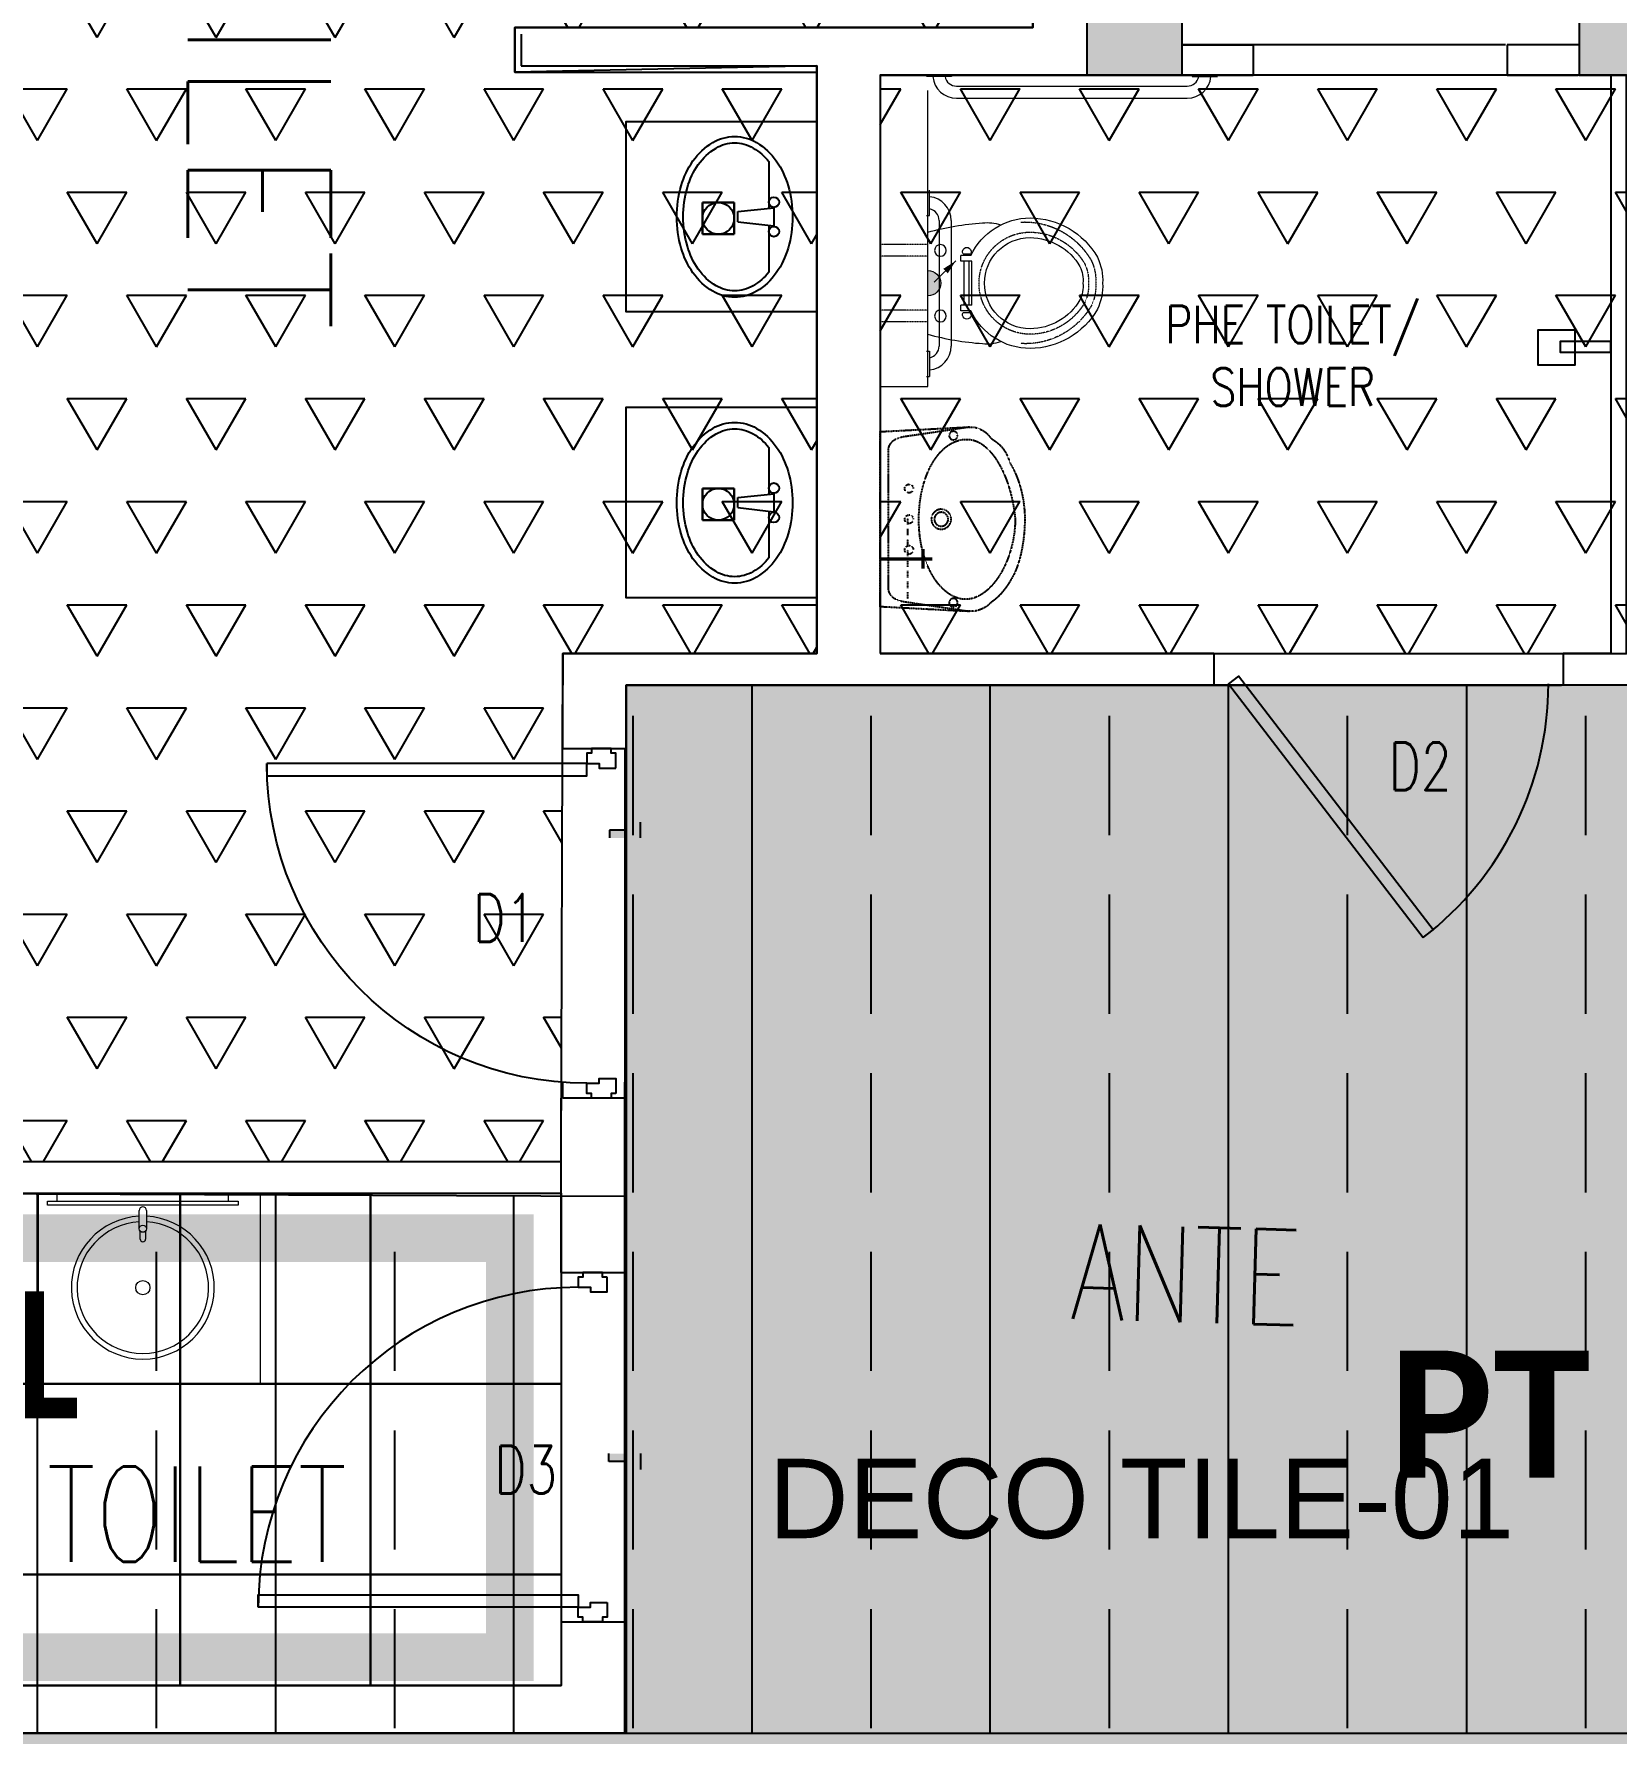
# Model space of a CAD drawing. Header units: millimetres. Extents: x 4688743 to 4806056, y -3017657 to -2960297.
# Drawn here: x 4737739 to 4742721, y -2975267 to -2969915 of the extents above; entities that cross this region are included whole.
import ezdxf
from ezdxf.enums import TextEntityAlignment as Align
from ezdxf.lldxf.tags import DXFTag

# ---------------------------------------------------------------- set-up
doc = ezdxf.new("R2010")
doc.units = ezdxf.units.MM
doc.header["$MEASUREMENT"] = 0
for name, pattern in [('CONTINU', [0]), ('HIDDEN', [0.375, 0.25, -0.125]), ('XREF-03-GROUND AND FIRST FLR TOILETS$0$HIDDEN', [0.375, 0.25, -0.125])]:
    doc.linetypes.add(name, pattern=pattern)
for name, color, linetype in [('a-col', 3, 'Continuous'), ('a-dim int b', 8, 'Continuous'), ('a-dw sch', 132, 'Continuous'), ('a-hat col', 254, 'Continuous'), ('a-text m', 4, 'Continuous'), ('a-text s', 2, 'Continuous'), ('a-wall', 6, 'Continuous'), ('DOOR', 1, 'Continuous'), ('DROP', 1, 'Continuous'), ('i floor', 252, 'Continuous'), ('I-CEIL', 11, 'CONTINU'), ('I-CLNG-GRID', 31, 'Continuous'), ('I-FINISHES', 174, 'Continuous'), ('I-FLOOR', 8, 'Continuous'), ('I-FLOOR-TEXT', 2, 'Continuous'), ('I-FURN', 3, 'Continuous'), ('I-PART', 1, 'Continuous'), ('N-CLADDING', 21, 'Continuous'), ('NOTE', 12, 'HIDDEN'), ('PL-CWS', 5, 'Continuous'), ('TEXTS', 2, 'Continuous'), ('thin', 1, 'Continuous'), ('wall', 4, 'Continuous')]:
    doc.layers.add(name, color=color, linetype=linetype)
for name, color, linetype, lineweight in [('FIXTURES', 1, 'Continuous', 15), ('Sanitary', 8, 'Continuous', 5), ('XREF TOILET CORE$1$XREF TOILET CORE$1$FIXTURES', 15, 'Continuous', 0)]:
    doc.layers.add(name, color=color, linetype=linetype, lineweight=lineweight)
doc.styles.add('1-125 SCALE', font='romans.shx', dxfattribs={"width": 0.8, "height": 320})
doc.styles.add('a-textm', font='simplex.shx', dxfattribs={"width": 0.85})
doc.styles.add('a-texts', font='simplex.shx', dxfattribs={"width": 0.75})
doc.styles.add('ROMANS', font='arial.ttf', dxfattribs={"height": 175})
doc.styles.get("Standard").update_dxf_attribs({"font": 'arial.ttf'})
doc.styles.add('TEXTS', font='romans.shx', dxfattribs={"width": 0.75})
doc.linetypes.add('FENCELINE2', pattern='A,6.35,-2.54,[132,ltypeshp.shx,S=2.54,R=0,X=-2.54,Y=0],-2.54,25.4', length=36.83)
tags = doc.linetypes.add('GAS_LINE', pattern='A,0.5,-0.2,["GAS",Standard,S=0.1,R=0,X=-0.1,Y=-0.05],-0.25', length=0.95).pattern_tags.tags
tags[6] = DXFTag(74, 10)

# ---------------------------------------------------------------- blocks, each defined once
blk = doc.blocks.new('A$C00006C1A')
for p, q in [((-92.1, 110.5), (-92.1, 134.3)), ((-87.2, 135.4), (-87.2, 103.3)), ((-68.9, 137.8), (68.9, 137.8)), ((-68.9, 137.8), (-68.9, 103.3)), ((-68.9, 129.5), (68.9, 129.5)), ((-68.9, 114.4), (68.9, 114.4)), ((68.9, 137.8), (68.9, 103.3)), ((87.3, 135.4), (87.3, 103.3)), ((92.1, 110.5), (92.1, 134.3)), ((-87.2, 103.3), (-68.9, 103.3)), ((70.4, 87.6), (2.9, 20)), ((68.9, 103.3), (87.3, 103.3)), ((-160.7, 0), (160.7, 0))]:
    blk.add_line(p, q)
at = {"linetype": 'XREF-03-GROUND AND FIRST FLR TOILETS$0$HIDDEN'}
for p, q in [((-121.7, 0), (-121.7, -150)), ((-85, 0), (-85, -150)), ((85, 0), (85, -150)), ((121.7, 0), (121.7, -150)), ((-121.7, -150), (-85, -150)), ((85, -150), (121.7, -150))]:
    blk.add_line(p, q, dxfattribs=at)
for points in [[(0, 550, 0.12736), (-81.4, 533.6, 0.267926), (-205.5, 321.6, 0.291082), (-87.2, 135.4, 0.267926)], [(87.3, 135.4, 0.291082), (205.5, 321.6, 0.267926), (81.5, 533.6, 0.12736), (0, 550, 0.12736)], [(-160.7, 0, -0.051675), (-190, 171.6, -0.105989), (-183.6, 229.1, -0.06337)], [(160.7, 0, 0.051675), (190, 171.6, 0.105989), (183.6, 229.1, 0.06337)]]:
    blk.add_lwpolyline(points, format="xyb")
blk.add_lwpolyline([(-190, 292.7, -0.282395), (-71.3, 514.3, -0.128205), (0, 528.2, -0.128205), (71.3, 514.3, -0.282395), (192.4, 292.7)], format="xyb", dxfattribs=at)
blk.add_lwpolyline([(0, 505.2, 0.129476), (-60.6, 493.9, 0.265771), (-160.7, 321.5, 1), (160.7, 321.5, 0.265771), (60.6, 493.9, 0.129476)], format="xyb", close=True, dxfattribs=at)
blk.add_lwpolyline([(0, 487.9, 0.130858), (-52.6, 478.7, 0.264614), (-143.5, 321.4, 0.999609), (143.5, 321.4, 0.264614), (52.6, 478.7, 0.130858)], format="xyb", close=True)
at = {"const_width": 40}
blk.add_lwpolyline([(-20, 0, -1), (20, 0, -1)], format="xyb", dxfattribs=at)
for centre in [(-103.3, 39.3), (103.3, 39.3)]:
    blk.add_circle(centre, 18.4)
for centre, radius, start, end in [((-99, 122.4), 13.8, 59.831, 300.169), ((99, 122.4), 13.8, 239.831, 120.169), ((0, 0), 40, 0.0358, 179.9642)]:
    blk.add_arc(centre, radius, start, end)
blk.add_solid([(31.2, 62.5), (45.3, 48.4), (70.4, 87.6)])
blk = doc.blocks.new('A$C199C1C85')
at = {"color": 33}
for centre, radius in [((339, 370.9), 31.3), ((339, 370.9), 21.8), ((75.6, 332.6), 13.4), ((601.9, 332.6), 13.4)]:
    blk.add_circle(centre, radius, dxfattribs=at)
for points in [[(63.2, 562.7), (63.2, 562.7), (49, 289.4), (49, 289.4)], [(614.8, 562.7), (614.8, 562.7), (63.2, 562.7), (63.2, 562.7)], [(78.3, 479.5), (78.3, 479.5), (82.7, 537.9), (121, 537.9)], [(121, 537.9), (121, 537.9), (557, 537.9), (557, 537.9)], [(557, 537.9), (595.3, 537.9), (599.7, 479.5), (599.7, 479.5)], [(629, 295), (629, 295), (614.8, 562.7), (614.8, 562.7)], [(49, 281.5), (49, 281.5), (78.3, 479.5), (78.3, 479.5)], [(231.3, 464.9), (233.7, 461.3), (237.8, 458.9), (242.4, 458.9)], [(327.8, 464.9), (330.2, 461.3), (334.3, 458.9), (338.9, 458.9)], [(356, 476), (356, 476), (335.6, 476), (335.6, 476)], [(389.3, 476), (389.3, 476), (368.9, 476), (368.9, 476)], [(422.5, 476), (422.5, 476), (402.1, 476), (402.1, 476)], [(424.3, 464.9), (426.7, 461.3), (430.8, 458.9), (435.5, 458.9)], [(455.7, 476), (455.7, 476), (435.3, 476), (435.3, 476)], [(488.9, 476), (488.9, 476), (468.5, 476), (468.5, 476)], [(522.1, 476), (522.1, 476), (501.7, 476), (501.7, 476)], [(556, 476), (556, 476), (534.9, 476), (534.9, 476)], [(589.2, 476), (589.2, 476), (568.8, 476), (568.8, 476)], [(599.7, 479.5), (599.7, 479.5), (629, 281.5), (629, 281.5)], [(49, 289.4), (49, 289.4), (49, 268.1), (49, 268.1)], [(49, 268.1), (49, 268.1), (54.4, 233.5), (83.2, 215.4)], [(601.8, 215.4), (624.3, 233.5), (629, 268.1), (629, 268.1)], [(629, 268.1), (629, 268.1), (629, 295), (629, 295)], [(83.2, 215.4), (96.9, 197.3), (107.2, 171.9), (161.2, 154.7)], [(516.8, 144.4), (568.6, 171.9), (589.8, 197.3), (601.8, 215.4)], [(161.2, 154.7), (177, 145.7), (236.1, 109.4), (337.4, 107.7)], [(337.4, 107.7), (337.4, 107.7), (341.2, 107.7), (341.2, 107.7)], [(341.2, 107.7), (442.2, 109.5), (501.1, 135.4), (516.8, 144.4)]]:
    blk.add_open_spline(points, degree=3, dxfattribs=at)
for points, knots in [([(233.2, 482.1), (230.6, 479.6), (229, 476.2), (229, 472.3), (229, 472.3), (229, 471.5), (229.1, 470.6), (229.3, 469.8)], [0, 0, 0, 0, 0.5, 0.5, 0.5, 0.5, 1, 1, 1, 1]), ([(250.4, 483.2), (248.2, 484.8), (245.5, 485.8), (242.5, 485.8), (242.5, 485.8), (240.9, 485.8), (239.5, 485.5), (238.1, 485)], [0, 0, 0, 0, 0.5, 0.5, 0.5, 0.5, 1, 1, 1, 1]), ([(329.7, 482.1), (327.2, 479.6), (325.6, 476.2), (325.6, 472.3), (325.6, 472.3), (325.6, 471.5), (325.6, 470.6), (325.8, 469.8)], [0, 0, 0, 0, 0.5, 0.5, 0.5, 0.5, 1, 1, 1, 1]), ([(346.9, 483.2), (344.7, 484.8), (342, 485.8), (339, 485.8), (339, 485.8), (337.5, 485.8), (336, 485.5), (334.6, 485)], [0, 0, 0, 0, 0.5, 0.5, 0.5, 0.5, 1, 1, 1, 1]), ([(426.2, 482.1), (423.7, 479.6), (422.1, 476.2), (422.1, 472.3), (422.1, 472.3), (422.1, 471.5), (422.2, 470.6), (422.3, 469.8)], [0, 0, 0, 0, 0.5, 0.5, 0.5, 0.5, 1, 1, 1, 1]), ([(443.5, 483.2), (441.2, 484.8), (438.5, 485.8), (435.5, 485.8), (435.5, 485.8), (434, 485.8), (432.5, 485.5), (431.1, 485)], [0, 0, 0, 0, 0.5, 0.5, 0.5, 0.5, 1, 1, 1, 1]), ([(87.5, 289.3), (85.8, 372.2), (194, 441.1), (340, 441.4), (340, 441.4), (488.6, 441.4), (591.2, 367.1), (591.2, 294.4), (591.2, 294.4), (591.2, 211.5), (464.6, 138.1), (339, 138.1), (339, 138.1), (213.4, 148.4), (87.5, 211.5), (87.5, 289.3)], [0, 0, 0, 0, 0.25, 0.25, 0.25, 0.25, 0.5, 0.5, 0.5, 0.5, 0.75, 0.75, 0.75, 0.75, 1, 1, 1, 1]), ([(249.9, 461.1), (253.6, 463.6), (255.9, 467.7), (255.9, 472.3), (255.9, 472.3), (255.9, 474.2), (255.6, 475.9), (254.7, 477.5)], [0, 0, 0, 0, 0.5, 0.5, 0.5, 0.5, 1, 1, 1, 1]), ([(346.5, 461.1), (350.1, 463.6), (352.5, 467.7), (352.5, 472.3), (352.5, 472.3), (352.5, 474.2), (352.1, 475.9), (351.2, 477.5)], [0, 0, 0, 0, 0.5, 0.5, 0.5, 0.5, 1, 1, 1, 1]), ([(443, 461.1), (446.6, 463.6), (449, 467.7), (449, 472.3), (449, 472.3), (449, 474.2), (448.6, 475.9), (447.7, 477.5)], [0, 0, 0, 0, 0.5, 0.5, 0.5, 0.5, 1, 1, 1, 1])]:
    blk.add_open_spline(points, degree=3, knots=knots, dxfattribs=at)
at = {"layer": 'PL-CWS', "const_width": 10}
for points in [[(464, 562.7), (464, 398.9)], [(432.9, 428.1), (495.1, 428.1)]]:
    blk.add_lwpolyline(points, dxfattribs=at)
blk = doc.blocks.new('D-900')
at = {"layer": 'DOOR'}
for points in [[(38, 861.5), (70, 861.5), (70, 37.5), (38, 37.5)], [(50, -37.5), (12, -37.5), (12, -25.5), (0, -25.5), (0, 25.5), (12, 25.5), (12, 37.5), (38, 37.5), (38, 5.5), (50, 5.5)], [(888, -37.5), (888, -25.5), (900, -25.5), (900, 25.5), (888, 25.5), (888, 37.5), (862, 37.5), (862, 5.5), (850, 5.5), (850, -37.5)]]:
    blk.add_lwpolyline(points, close=True, dxfattribs=at)
blk.add_arc((38, 37.5), 824, 0, 90, dxfattribs=at)
blk = doc.blocks.new('wash')
at = {"layer": 'Sanitary'}
for p, q in [((4675965.2, -2974255), (4675965.2, -2974230)), ((4676504.1, -2974255), (4676504.1, -2974230)), ((4675934.7, -2974255), (4676534.7, -2974255)), ((4675934.7, -2974267), (4675934.7, -2974255)), ((4676534.7, -2974267), (4675934.7, -2974267)), ((4676223.4, -2974341.7), (4676223.4, -2974284)), ((4676245.9, -2974284), (4676245.9, -2974341.7)), ((4676534.7, -2974255), (4676534.7, -2974267)), ((4676226.1, -2974374), (4676226.1, -2974349)), ((4676243.2, -2974349), (4676243.2, -2974374))]:
    blk.add_line(p, q, dxfattribs=at)
for centre, radius in [((4676234.7, -2974341.7), 11.2), ((4676234.7, -2974527), 22.5)]:
    blk.add_circle(centre, radius, dxfattribs=at)
for centre, radius, start, end in [((4676234.7, -2974527), 225, 92.866, 87.134), ((4676234.7, -2974284), 11.2, 0, 180), ((4676234.7, -2974527), 207, 93.1154, 86.8846), ((4676234.7, -2974374), 8.55, 180, 0)]:
    blk.add_arc(centre, radius, start, end, dxfattribs=at)
blk = doc.blocks.new('*U115')
at = {"layer": 'I-CLNG-GRID'}
blk.add_lwpolyline([(-300, 300), (300, 300), (300, -300), (-300, -300), (-300, 300)], dxfattribs=at)
blk = doc.blocks.new('*U116')
at = {"layer": 'I-CLNG-GRID', "color": 0, "linetype": 'ByBlock', "lineweight": -2}
for p in [(0, 600.4), (600, 600.4), (1200, 600.4), (1799.9, 600.4), (0, 0), (600, 0), (1200, 0), (1799.9, 0)]:
    blk.add_blockref('*U115', p, dxfattribs=at)

msp = doc.modelspace()

# ---------------------------------------------------------------- hatches: boundary and pattern name
at = {"layer": 'a-hat col'}
h = msp.add_hatch(color=256, dxfattribs=at)
h.paths.add_polyline_path([(4752351.8, -2973566.3), (4752801.8, -2973566.3), (4752801.8, -2975266.8), (4751253.1, -2975266.8), (4751253.1, -2974666.8), (4752351.8, -2974666.8)])
h.paths.add_polyline_path([(4734146.9, -2973515.6), (4734148.5, -2973965.1), (4735551.8, -2973965.1), (4735550.2, -2973515.6)])
h.paths.add_polyline_path([(4734148.5, -2965764.9), (4734148.5, -2966214.9), (4735551.8, -2966214.9), (4735551.8, -2965764.9)])
h.paths.add_polyline_path([(4741354.2, -2968650.5), (4741054.2, -2968650.5), (4741054.2, -2970044.1), (4741354.2, -2970044.1)])
h.paths.add_polyline_path([(4742904.2, -2968650.5), (4742604.2, -2968650.5), (4742604.2, -2970044.1), (4742904.2, -2970044.1)])
h.paths.add_polyline_path([(4744104.3, -2965764.9), (4744104.3, -2966064.9), (4742604.2, -2966064.9), (4742604.2, -2965764.9)])
h.paths.add_polyline_path([(4743251.9, -2974464.6), (4744051.9, -2974464.6), (4744051.9, -2975264.6), (4743251.9, -2975264.6)])
h.paths.add_polyline_path([(4734751.8, -2974464.6), (4735551.8, -2974464.6), (4735551.8, -2975264.6), (4734751.8, -2975264.6)])
h.paths.add_polyline_path([(4752651.8, -2965764.6), (4751253.1, -2965764.6), (4751253.1, -2967764.6), (4751553.1, -2967764.6), (4751553.1, -2966064.6), (4752651.8, -2966064.6)])
h.paths.add_polyline_path([(4747653.1, -2967764.6), (4747953.1, -2967764.6), (4747953.1, -2965764.6), (4747653.1, -2965764.6)])
h.paths.add_polyline_path([(4723751.8, -2965765.3), (4724551.8, -2965765.3), (4724551.8, -2966565.3), (4723751.8, -2966565.3)])
h.paths.add_polyline_path([(4712751.8, -2965765.3), (4713551.8, -2965765.3), (4713551.8, -2966565.3), (4712751.8, -2966565.3)])
h.paths.add_polyline_path([(4751751.8, -2984664.6), (4752551.8, -2984664.6), (4752551.8, -2985464.6), (4751751.8, -2985464.6)])
h.paths.add_polyline_path([(4743251.9, -2984664.6), (4744051.9, -2984664.6), (4744051.9, -2985464.6), (4743251.9, -2985464.6)])
h.paths.add_polyline_path([(4723751.8, -2973664.6), (4724551.8, -2973664.6), (4724551.8, -2974464.6), (4723751.8, -2974464.6)])
h.paths.add_polyline_path([(4712751.8, -2984664.6), (4713551.8, -2984664.6), (4713551.8, -2985464.6), (4712751.8, -2985464.6)])
h.paths.add_polyline_path([(4712751.8, -2973664.6), (4713551.8, -2973664.6), (4713551.8, -2974464.6), (4712751.8, -2974464.6)])
h.paths.add_polyline_path([(4734751.8, -2984664.6), (4735551.8, -2984664.6), (4735551.8, -2985464.6), (4734751.8, -2985464.6)])
h.paths.add_polyline_path([(4747553.1, -2975264.1), (4747953.1, -2975264.1), (4747953.1, -2973964.1), (4747553.1, -2973964.1)])
h.paths.add_polyline_path([(4723751.8, -2984664.6), (4724551.8, -2984664.6), (4724551.8, -2985464.6), (4723751.8, -2985464.6)])
at = {"layer": 'DROP'}
for points in [[(4739551.3, -2972446.3), (4739551.3, -2972421.3), (4739601.3, -2972421.3), (4739601.3, -2972396.3), (4739651.3, -2972396.3), (4739651.3, -2972446.3)], [(4739549.2, -2974384.8), (4739549.2, -2974409.8), (4739599.2, -2974409.8), (4739599.2, -2974434.8), (4739649.2, -2974434.8), (4739649.2, -2974384.8)]]:
    msp.add_hatch(color=256, dxfattribs=at).paths.add_polyline_path(points)
at = {"layer": 'I-CEIL'}
h = msp.add_hatch(dxfattribs=at)
h.set_pattern_fill('TRIANG', color=253, scale=1000, style=0, double=1)
h.paths.add_polyline_path([(4735550.2, -2965964.9), (4735550.2, -2973465), (4739399.2, -2973465), (4739404.2, -2971865), (4740204.2, -2971865), (4740204.2, -2970015), (4739253.6, -2970035), (4739253.6, -2969895), (4740884.2, -2969895), (4740904.2, -2965964.9)])
at = {"layer": 'I-CEIL', "linetype": 'ByBlock'}
h = msp.add_hatch(dxfattribs=at)
h.set_pattern_fill('DASH', color=256, scale=999, angle=180)
edge = h.paths.add_edge_path()
edge.add_line((4694606.8, -2969440.8), (4694606.8, -2970692.9))
edge.add_line((4694606.8, -2970692.9), (4701099.5, -2970692.9))
edge.add_line((4701099.5, -2970692.9), (4701099.5, -2974264.6))
edge.add_line((4701099.5, -2974264.6), (4701746.8, -2974264.6))
edge.add_line((4701746.8, -2974264.6), (4701751.8, -2973664.6))
edge.add_line((4701751.8, -2973664.6), (4702551.8, -2973664.6))
edge.add_line((4702551.8, -2973664.6), (4702546.8, -2977114.6))
edge.add_line((4702546.8, -2977114.6), (4709126.7, -2977123))
edge.add_line((4709126.7, -2977123), (4709126.7, -2981131.3))
edge.add_line((4709126.7, -2981131.3), (4708946.7, -2981131.2))
edge.add_line((4708946.7, -2981131.2), (4708946.7, -2982652.9))
edge.add_line((4708946.7, -2982652.9), (4712081.9, -2982652.9))
edge.add_line((4712081.9, -2982652.9), (4712082, -2980387))
edge.add_line((4712082, -2980387), (4710846.7, -2980387))
edge.add_line((4710846.7, -2980387), (4710846.7, -2978839.6))
edge.add_arc((4712846.7, -2978839.6), 2000, 90, 180, ccw=False)
edge.add_line((4712846.7, -2976839.6), (4727819.3, -2976839.6))
edge.add_line((4727819.3, -2976839.6), (4727819.2, -2978874.6))
edge.add_line((4727819.2, -2978874.6), (4728743.5, -2978866))
edge.add_line((4728743.5, -2978866), (4728743.5, -2976839.6))
edge.add_line((4728743.5, -2976839.6), (4736929.5, -2976839.6))
edge.add_line((4736929.5, -2976839.6), (4736929.5, -2985266.2))
edge.add_line((4736929.5, -2985266.2), (4738429.5, -2985266.4))
edge.add_line((4738429.5, -2985266.4), (4738429.5, -2976841.3))
edge.add_line((4738429.5, -2976841.3), (4752446.8, -2976841.3))
edge.add_line((4752446.8, -2976841.3), (4752446.8, -2975266.8))
edge.add_line((4752446.8, -2975266.8), (4743251.9, -2975266.8))
edge.add_line((4743251.9, -2975266.8), (4743251.7, -2971965))
edge.add_line((4743251.7, -2971965), (4741354.2, -2971965))
edge.add_line((4741354.2, -2971965), (4741354.2, -2971965))
edge.add_line((4741354.2, -2971965), (4741204.2, -2971965))
edge.add_line((4741204.2, -2971965), (4741204.2, -2971965))
edge.add_line((4741204.2, -2971965), (4739604.2, -2971965))
edge.add_line((4739604.2, -2971965), (4739604.2, -2975264.6))
edge.add_line((4739604.2, -2975264.6), (4734746.8, -2975264.6))
edge.add_line((4734746.8, -2975264.6), (4734746.8, -2973965.1))
edge.add_line((4734746.8, -2973965.1), (4734148.6, -2973967.3))
edge.add_line((4734148.6, -2973967.3), (4734148.6, -2972141.5))
edge.add_line((4734148.6, -2972141.5), (4731396.1, -2972187.8))
edge.add_line((4731396.1, -2972187.8), (4731396.1, -2975164.6))
edge.add_line((4731396.1, -2975164.6), (4731996.1, -2975164.6))
edge.add_line((4731996.1, -2975164.6), (4731996.1, -2975264.6))
edge.add_line((4731996.1, -2975264.6), (4706051.8, -2975264.6))
edge.add_arc((4706051.8, -2973264.6), 2000, 180, 270, ccw=False)
edge.add_line((4704051.8, -2973264.6), (4704051.7, -2969440.8))
edge.add_line((4704051.7, -2969440.8), (4694606.8, -2969440.8))
at = {"layer": 'I-CEIL'}
h = msp.add_hatch(dxfattribs=at)
h.set_pattern_fill('TRIANG', color=253, scale=1000, style=0, double=1)
h.paths.add_polyline_path([(4740404.2, -2971865), (4742754.2, -2971865), (4742754.2, -2970044.1), (4740404.2, -2970044.1)])
at = {"layer": 'I-FLOOR'}
h = msp.add_hatch(dxfattribs=at)
h.set_pattern_fill('ANSI38', color=152, scale=1000)
h.paths.add_polyline_path([(4714305, -2975264.6), (4709511.7, -2975264.6), (4712444.5, -2973666.9), (4714305, -2973666.9)], flags=16)
h.paths.add_polyline_path([(4718581, -2973620.5), (4719355.5, -2973065.3), (4723436.5, -2975264.6), (4718581, -2975264.6)], flags=16)
h.paths.add_polyline_path([(4702401.8, -2965766.1), (4729076.1, -2965766.1), (4729096.1, -2972164.8), (4729096.1, -2972187.8), (4729096.1, -2975264.6), (4752652.4, -2975264.6), (4752649.5, -2976764.6), (4728720.1, -2976764.6), (4728720.1, -2978871), (4727819.3, -2978871), (4727819.3, -2976764.6), (4718351.5, -2976764.6), (4718351.6, -2980386.7), (4712082, -2980386.7), (4712082, -2982649), (4708946.6, -2982648.9), (4708946.9, -2977123), (4702551.8, -2977114.6), (4702551.8, -2970692.9), (4702401.8, -2970692.9)])
h.paths.add_polyline_path([(4736929.5, -2985266.2), (4738429.5, -2985266.2), (4738422.5, -2976767.3), (4736922.5, -2976767.3)])
h.paths.add_polyline_path([(4694606.8, -2970692.9), (4702401.8, -2970692.9), (4702401.8, -2969440.8), (4694606.8, -2969440.8)])
at = {"layer": 'I-FLOOR', "linetype": 'Continuous', "ltscale": 0.25}
h = msp.add_hatch(dxfattribs=at)
h.set_pattern_fill('ANSI33', color=224, scale=3000, angle=45, double=1)
h.paths.add_polyline_path([(4743966.1, -2982684.6), (4747245.5, -2982684.6), (4747245.5, -2976839.6), (4743953.9, -2976839.6)])
edge = h.paths.add_edge_path()
edge.add_line((4736955.1, -2973565), (4736955.1, -2975264.6))
edge.add_line((4736955.1, -2975264.6), (4743251.9, -2975264.6))
edge.add_line((4743251.9, -2975264.6), (4743251.9, -2971965))
edge.add_line((4743251.9, -2971965), (4739604.2, -2971965))
edge.add_line((4739604.2, -2971965), (4739599.2, -2973575.1))
edge.add_line((4739599.2, -2973575.1), (4736950.1, -2973565))

# ---------------------------------------------------------------- linework, layer by layer
at = {"layer": 'a-col', "elevation": 0}
for points in [[(4741354.2, -2968650.5), (4741054.2, -2968650.5), (4741054.2, -2970044.1), (4741354.2, -2970044.1)], [(4742904.2, -2968650.5), (4742604.2, -2968650.5), (4742604.2, -2970044.1), (4742904.2, -2970044.1)]]:
    msp.add_lwpolyline(points, close=True, dxfattribs=at)
at = {"layer": 'a-dim int b'}
for p, q in [((4740053.1, -2970316.8, 0), (4740053.1, -2970464, 0)), ((4739943.9, -2970445.6, 0), (4739843.9, -2970445.6, 0)), ((4739843.9, -2970445.6, 0), (4739943.9, -2970445.6, 0)), ((4739843.9, -2970445.6, 0), (4739843.9, -2970545.6, 0)), ((4739843.9, -2970545.6, 0), (4739843.9, -2970445.6, 0)), ((4739943.9, -2970545.6, 0), (4739943.9, -2970445.6, 0)), ((4739943.9, -2970445.6, 0), (4739943.9, -2970545.6, 0)), ((4739955.9, -2970473.8, 0), (4740069.3, -2970462.4, 0)), ((4739955.9, -2970506.2, 0), (4739955.9, -2970473.8, 0)), ((4739955.9, -2970506.2, 0), (4740069.3, -2970519.2, 0)), ((4740069.3, -2970460.9, 0), (4740069.3, -2970520.7, 0)), ((4739843.9, -2970545.6, 0), (4739943.9, -2970545.6, 0)), ((4739943.9, -2970545.6, 0), (4739843.9, -2970545.6, 0)), ((4740053.1, -2970517.4, 0), (4740053.1, -2970664.7, 0)), ((4740053.1, -2971216.8, 0), (4740053.1, -2971364, 0)), ((4739943.9, -2971345.6, 0), (4739843.9, -2971345.6, 0)), ((4739843.9, -2971345.6, 0), (4739943.9, -2971345.6, 0)), ((4739843.9, -2971345.6, 0), (4739843.9, -2971445.6, 0)), ((4739843.9, -2971445.6, 0), (4739843.9, -2971345.6, 0)), ((4739943.9, -2971445.6, 0), (4739943.9, -2971345.6, 0)), ((4739943.9, -2971345.6, 0), (4739943.9, -2971445.6, 0)), ((4739955.9, -2971373.8, 0), (4740069.3, -2971362.4, 0)), ((4740069.3, -2971360.9, 0), (4740069.3, -2971420.7, 0)), ((4739955.9, -2971406.2, 0), (4739955.9, -2971373.8, 0)), ((4739955.9, -2971406.2, 0), (4740069.3, -2971419.2, 0)), ((4739843.9, -2971445.6, 0), (4739943.9, -2971445.6, 0)), ((4739943.9, -2971445.6, 0), (4739843.9, -2971445.6, 0)), ((4740053.1, -2971417.4, 0), (4740053.1, -2971564.7, 0))]:
    msp.add_line(p, q, dxfattribs=at)
at = {"layer": 'a-dim int b', "elevation": 0}
for points in [[(4740204.2, -2970790), (4739604.2, -2970790), (4739604.2, -2970190), (4740204.2, -2970190)], [(4740204.2, -2971690), (4739604.2, -2971690), (4739604.2, -2971090), (4740204.2, -2971090)]]:
    msp.add_lwpolyline(points, close=True, dxfattribs=at)
for points in [[(4739945.5, -2970237.7, -0.135076), (4740014.5, -2970256.7, -0.106889), (4740076.7, -2970314.6, -0.081996), (4740113.9, -2970392.8, -0.070252), (4740127.7, -2970490.8, -0.070252), (4740113.9, -2970588.8, -0.081996), (4740076.7, -2970667, -0.106889), (4740014.5, -2970724.9, -0.135076), (4739945.5, -2970743.9, -0.135076), (4739876.5, -2970724.9, -0.106889), (4739814.3, -2970667, -0.081996), (4739777.1, -2970588.8, -0.070252), (4739763.2, -2970490.8, -0.070252), (4739777.1, -2970392.8, -0.081996), (4739814.3, -2970314.6, -0.106889), (4739876.5, -2970256.7, -0.135076)], [(4739945.5, -2971137.7, -0.135076), (4740014.5, -2971156.7, -0.106889), (4740076.7, -2971214.6, -0.081996), (4740113.9, -2971292.8, -0.070252), (4740127.7, -2971390.8, -0.070252), (4740113.9, -2971488.8, -0.081996), (4740076.7, -2971567, -0.106889), (4740014.5, -2971624.9, -0.135076), (4739945.5, -2971643.9, -0.135076), (4739876.5, -2971624.9, -0.106889), (4739814.3, -2971567, -0.081996), (4739777.1, -2971488.8, -0.070252), (4739763.2, -2971390.8, -0.070252), (4739777.1, -2971292.8, -0.081996), (4739814.3, -2971214.6, -0.106889), (4739876.5, -2971156.7, -0.135076)]]:
    msp.add_lwpolyline(points, format="xyb", close=True, dxfattribs=at)
for points in [[(4740053.1, -2970664.7, -0.090723), (4740004.2, -2970707.5, -0.135076), (4739945.5, -2970723.7, -0.135076), (4739886.8, -2970707.5, -0.106889), (4739830.9, -2970655.5, -0.081996), (4739796.5, -2970583.2, -0.070252), (4739783.5, -2970490.8, -0.070252), (4739796.5, -2970398.4, -0.081996), (4739830.9, -2970326.1, -0.106889), (4739886.8, -2970274.1, -0.135076), (4739945.5, -2970257.9, -0.135076)], [(4739945.5, -2970257.9, -0.135076), (4740004.2, -2970274.1, -0.090723), (4740053.1, -2970316.8, -0.081996)], [(4740053.1, -2971564.7, -0.090723), (4740004.2, -2971607.5, -0.135076), (4739945.5, -2971623.7, -0.135076), (4739886.8, -2971607.5, -0.106889), (4739830.9, -2971555.5, -0.081996), (4739796.5, -2971483.2, -0.070252), (4739783.5, -2971390.8, -0.070252), (4739796.5, -2971298.4, -0.081996), (4739830.9, -2971226.1, -0.106889), (4739886.8, -2971174.1, -0.135076), (4739945.5, -2971157.9, -0.135076)], [(4739945.5, -2971157.9, -0.135076), (4740004.2, -2971174.1, -0.090723), (4740053.1, -2971216.8, -0.081996)]]:
    msp.add_lwpolyline(points, format="xyb", dxfattribs=at)
at = {"layer": 'a-dim int b'}
for centre, radius in [((4739893.9, -2970495.6, 0), 50), ((4739893.9, -2970495.6, 0), 50), ((4740069.3, -2970444.7, 0), 16.2), ((4740069.3, -2970536.9, 0), 16.2), ((4739893.9, -2971395.6, 0), 50), ((4739893.9, -2971395.6, 0), 50), ((4740069.3, -2971344.7, 0), 16.2), ((4740069.3, -2971436.9, 0), 16.2)]:
    msp.add_circle(centre, radius, dxfattribs=at)
at = {"layer": 'a-wall'}
for p, q in [((4739599.2, -2973814.6, 0), (4739599.2, -2973215, 0)), ((4739399.2, -2973814.6, 0), (4739399.2, -2973265, 0)), ((4735546.8, -2973465, 0), (4739399.2, -2973465, 0)), ((4736950.1, -2973565, 0), (4739399.2, -2973565, 0)), ((4739399.2, -2973814.6, 0), (4739599.2, -2973814.6, 0)), ((4739399.2, -2973814.6, 0), (4739599.2, -2973814.6, 0)), ((4739399.2, -2974914.6, 0), (4739599.2, -2974914.6, 0)), ((4739399.2, -2974914.6, 0), (4739399.2, -2975114.6, 0)), ((4739599.2, -2975264.6, 0), (4739599.2, -2974914.6, 0)), ((4736950.1, -2975114.6, 0), (4739399.2, -2975114.6, 0)), ((4735450.8, -2975264.6, 0), (4739599.2, -2975264.6, 0))]:
    msp.add_line(p, q, dxfattribs=at)
at = {"layer": 'DOOR', "elevation": 0}
msp.add_lwpolyline([(4742113.9, -2972759.7), (4742144.9, -2972735.8), (4741531.7, -2971937), (4741500.6, -2971960.8)], close=True, dxfattribs=at)
at = {"layer": 'DOOR'}
msp.add_arc((4741500.6, -2971960.8, 0), 1007.1, 307.5138, 0, dxfattribs=at)
at = {"layer": 'DROP'}
for p, q in [((4741449.2, -2971965, 0), (4742549.2, -2971965, 0)), ((4739599.2, -2972165, 0), (4739599.2, -2973265, 0)), ((4739601.3, -2972421.3, 0), (4739551.3, -2972421.3, 0)), ((4739551.3, -2972421.3, 0), (4739551.3, -2972446.3, 0)), ((4739599.2, -2972396.3, 0), (4739599.2, -2972421.3, 0)), ((4739649.2, -2972446.3, 0), (4739649.2, -2972396.3, 0)), ((4739599.2, -2974914.6, 0), (4739599.2, -2973814.6, 0)), ((4739549.2, -2974409.8, 0), (4739549.2, -2974384.8, 0)), ((4739599.2, -2974409.8, 0), (4739549.2, -2974409.8, 0)), ((4739599.2, -2974434.8, 0), (4739599.2, -2974409.8, 0)), ((4739649.2, -2974384.8, 0), (4739649.2, -2974434.8, 0))]:
    msp.add_line(p, q, dxfattribs=at)
at = {"layer": 'FIXTURES'}
for p, q in [((4740554.2, -2971024.6, 0), (4740554.2, -2970092.7, 0)), ((4740404.2, -2971024.6, 0), (4740554.2, -2971024.6, 0))]:
    msp.add_line(p, q, dxfattribs=at)
at = {"layer": 'i floor'}
msp.add_lwpolyline([(4694606.8, -2970692.9), (4694606.8, -2965766.1), (4729076.1, -2965766.1), (4729096.1, -2972164.8), (4729096.1, -2972187.8), (4729096.1, -2975264.6), (4752652.4, -2975264.6), (4752649.5, -2976839.6), (4718351.5, -2976839.6), (4718351.6, -2980386.7), (4712082, -2980386.7), (4712082, -2982649), (4708946.6, -2982648.9), (4708946.9, -2977123), (4702551.8, -2977114.6), (4702551.8, -2970692.9), (4694606.8, -2970692.9), (4694606.8, -2965766.1)], dxfattribs=at)
at = {"layer": 'i floor', "elevation": 0}
msp.add_lwpolyline([(4736955.1, -2973565), (4736955.1, -2975264.6), (4743251.9, -2975264.6), (4743251.9, -2971965), (4739604.2, -2971965), (4739599.2, -2973575.1), (4736950.1, -2973565)], dxfattribs=at)
at = {"layer": 'I-CLNG-GRID', "elevation": 0}
for points in [[(4735550.2, -2965964.9), (4735550.2, -2973465), (4739399.2, -2973465), (4739404.2, -2971865), (4740204.2, -2971865), (4740204.2, -2970015), (4739253.6, -2970035), (4739253.6, -2969895), (4740884.2, -2969895), (4740904.2, -2965964.9)], [(4740404.2, -2971865), (4742754.2, -2971865), (4742754.2, -2970044.1), (4740404.2, -2970044.1)], [(4739399.2, -2975114.6), (4736955.1, -2975114.6), (4736955.1, -2973565), (4739399.2, -2973565)], [(4738199.2, -2975114.6), (4737599.2, -2975114.6), (4737599.2, -2974765.4), (4738199.2, -2974765.4)], [(4738199.2, -2974765.4), (4738799.2, -2974765.4), (4738799.2, -2975114.6), (4738199.2, -2975114.6)], [(4738799.2, -2974765.4), (4739399.2, -2974765.4), (4739399.2, -2975114.6), (4738799.2, -2975114.6)]]:
    msp.add_lwpolyline(points, close=True, dxfattribs=at)
at = {"layer": 'I-CLNG-GRID'}
msp.add_lwpolyline([(4728743.5, -2976839.6), (4736929.5, -2976839.6), (4736929.5, -2985266.2), (4738429.5, -2985266.4), (4738429.5, -2976841.3), (4752446.8, -2976841.3), (4752446.8, -2975266.8), (4743251.9, -2975266.8), (4743251.7, -2971965), (4741354.2, -2971965), (4741354.2, -2971965), (4741204.2, -2971965), (4741204.2, -2971965), (4739604.2, -2971965), (4739604.2, -2975264.6), (4734746.8, -2975264.6), (4734746.8, -2973965.1), (4734148.6, -2973967.3), (4734148.6, -2972141.5), (4731396.1, -2972187.8)], dxfattribs=at)
at = {"layer": 'I-FINISHES', "color": 80, "linetype": 'FENCELINE2', "ltscale": 50, "const_width": 150, "elevation": 0}
msp.add_lwpolyline([(4743101.9, -2975413.8), (4743101.9, -2972115), (4741504.2, -2972115), (4741504.2, -2972180.5), (4741054.2, -2972180.5), (4741054.2, -2972115), (4739754.2, -2972115), (4739754.2, -2975264.6)], dxfattribs=at)
at = {"layer": 'I-FINISHES', "color": 19, "linetype": 'GAS_LINE', "ltscale": 900, "const_width": 150}
msp.add_lwpolyline([(4737078.4, -2973706.1), (4739237.5, -2973706.1), (4739237.5, -2975025.3), (4737078.4, -2975025.3)], close=True, dxfattribs=at)
at = {"layer": 'I-FURN'}
msp.add_lwpolyline([(4742592.1, -2970847.9), (4742474.5, -2970847.9), (4742474.5, -2970956.3), (4742592.1, -2970956.3)], close=True, dxfattribs=at)
at = {"layer": 'I-FURN', "elevation": 0}
msp.add_lwpolyline([(4742704.2, -2970883.3), (4742544.6, -2970883.3), (4742544.6, -2970916.5), (4742704.2, -2970916.5)], close=True, dxfattribs=at)
at = {"layer": 'N-CLADDING', "elevation": 0}
msp.add_lwpolyline([(4738816, -2965764.9), (4738816.2, -2965984.9), (4740884.2, -2965984.9), (4740884.2, -2969895), (4739253.6, -2969895), (4739253.6, -2970035), (4740204.2, -2970035)], dxfattribs=at)
at = {"layer": 'Sanitary', "elevation": 0}
msp.add_lwpolyline([(4738452.4, -2974165), (4738452.4, -2973565), (4737752.4, -2973565), (4737752.4, -2974165)], close=True, dxfattribs=at)
at = {"layer": 'thin'}
for p, q in [((4742373.1, -2969949.1, 0), (4741573.1, -2969949.3, 0)), ((4742373.1, -2970044.1, 0), (4741573.1, -2970044.1, 0))]:
    msp.add_line(p, q, dxfattribs=at)
at = {"layer": 'wall'}
for p, q in [((4739273.6, -2969915, 0), (4739273.6, -2970015, 0)), ((4741578.1, -2969949.1, 0), (4741352, -2969949.1, 0)), ((4741578.1, -2969949.1, 0), (4741578.1, -2970044.1, 0)), ((4742602, -2969949.1, 0), (4742378.1, -2969949.1, 0)), ((4742378.1, -2969949.1, 0), (4742378.1, -2970044.1, 0)), ((4739273.6, -2970015, 0), (4740204.2, -2970015, 0)), ((4740204.2, -2970015, 0), (4740204.2, -2971865, 0)), ((4740404.2, -2970044.1, 0), (4741578.1, -2970044.1, 0)), ((4740404.2, -2970044.1, 0), (4740404.2, -2971865, 0)), ((4742378.1, -2970044.1, 0), (4742602, -2970044.1, 0)), ((4742704.2, -2970044.1, 0), (4742704.2, -2971865, 0)), ((4739404.2, -2971865, 0), (4739404.2, -2971965, 0)), ((4740204.2, -2971865, 0), (4739404.2, -2971865, 0)), ((4741454.2, -2971865, 0), (4740404.2, -2971865, 0)), ((4741454.2, -2971865, 0), (4741454.2, -2971965, 0)), ((4742554.2, -2971865, 0), (4742554.2, -2971965, 0)), ((4742704.2, -2971865, 0), (4742554.2, -2971865, 0)), ((4739404.2, -2972165, 0), (4739404.2, -2971965, 0)), ((4739604.2, -2971965, 0), (4741358.2, -2971965, 0)), ((4739604.2, -2972165, 0), (4739604.2, -2971965, 0)), ((4741354.2, -2971965, 0), (4741454.2, -2971965, 0)), ((4743251.9, -2971965, 0), (4742454.2, -2971965, 0)), ((4739404.2, -2972165, 0), (4739604.2, -2972165, 0)), ((4739404.2, -2973265, 0), (4739404.2, -2973215, 0)), ((4739604.2, -2973215, 0), (4739604.2, -2973265, 0)), ((4739604.2, -2973265, 0), (4739404.2, -2973265, 0))]:
    msp.add_line(p, q, dxfattribs=at)
at = {"layer": 'wall', "elevation": 0}
msp.add_lwpolyline([(4741352, -2969949.1), (4741578.1, -2969949.1)], dxfattribs=at)
at = {"layer": 'XREF TOILET CORE$1$XREF TOILET CORE$1$FIXTURES', "linetype": 'Continuous'}
for p, q in [((4740628.2, -2970049.2, 0), (4740549.2, -2970049.2, 0)), ((4740628.2, -2970044.1, 0), (4740628.2, -2970049.2, 0)), ((4741386.4, -2970044.1, 0), (4741386.4, -2970049.2, 0)), ((4741386.4, -2970049.2, 0), (4741465.4, -2970049.2, 0)), ((4740644.2, -2970079.3, 0), (4741370.4, -2970079.2, 0)), ((4740644.2, -2970117.3, 0), (4741370.4, -2970117.2, 0)), ((4740559.2, -2970486.2, 0), (4740559.2, -2970406.2, 0)), ((4740549.2, -2970486.2, 0), (4740559.2, -2970486.2, 0)), ((4740589.2, -2970502.2, 0), (4740589.1, -2970897.9, 0)), ((4740627.2, -2970502.2, 0), (4740627.1, -2970897.9, 0)), ((4740549.1, -2970913.8, 0), (4740559.1, -2970913.8, 0)), ((4740559.1, -2970913.8, 0), (4740559.1, -2970993.8, 0)), ((4740549.1, -2970993.8, 0), (4740559.1, -2970993.8, 0))]:
    msp.add_line(p, q, dxfattribs=at)
for centre, radius, start, end in [((4740644.2, -2970042.2, 0), 75, 185.3508, 269.9954), ((4740644.2, -2970042.2, 0), 37, 190.9008, 269.9954), ((4741370.4, -2970042.2, 0), 75, 270.0046, 354.6492), ((4741370.4, -2970042.2, 0), 37, 270.0046, 349.0992), ((4740552.2, -2970502.2, 0), 75, 359.9954, 84.64), ((4740552.2, -2970502.2, 0), 37, 359.9954, 79.0899), ((4740552.1, -2970897.8, 0), 37, 280.9008, 359.9954), ((4740552.1, -2970897.8, 0), 75, 275.3508, 359.9954)]:
    msp.add_arc(centre, radius, start, end, dxfattribs=at)

# ---------------------------------------------------------------- block references
at = {"layer": 'DOOR', "rotation": 90}
for p, xscale, yscale, zscale in [((4739525.5, -2972165, 0), -1.222222222248092, 1.222222222248092, 1.222222222248092), ((4739498.5, -2974914.6, 0), 1.222222222222593, 1.222222222222593, 1.222222222222593)]:
    msp.add_blockref('D-900', p, dxfattribs=dict(at, xscale=xscale, yscale=yscale, zscale=zscale))
at = {"layer": 'FIXTURES', "extrusion": (0, 0, -1), "zscale": -1, "rotation": 90.00000000000004}
msp.add_blockref('A$C00006C1A', (-4740554.2, -2970699.6, 0), dxfattribs=at)
at = {"layer": 'I-CLNG-GRID', "rotation": 180}
msp.add_blockref('*U116', (4739099.2, -2973865, 0), dxfattribs=at)
at = {"layer": 'I-PART'}
msp.add_blockref('wash', (61847.3, 665, 0), dxfattribs=at)
at = {"layer": 'NOTE', "xscale": -1, "rotation": 90}
msp.add_blockref('A$C199C1C85', (4740966.9, -2971103.7, 0), dxfattribs=at)

# ---------------------------------------------------------------- texts
at = {"layer": 'a-dw sch', "style": 'a-texts', "width": 0.75}
for s, p in [('D2', (4742103.9, -2972220.6)), ('D1', (4739221, -2972698.2)), ('D3', (4739287.9, -2974434.8))]:
    msp.add_text(s, height=150, rotation=360, dxfattribs=at).set_placement(p, align=Align.MIDDLE)
at = {"layer": 'a-text m', "insert": (4738448.5, -2969072.9, 0), "char_height": 450, "width": 4745.473, "attachment_point": 5, "rotation": 270, "style": 'a-textm'}
msp.add_mtext('LADIES TOILET', dxfattribs=at)
at = {"layer": 'a-text s', "insert": (4741723.9, -2973981.2, 0), "char_height": 300, "width": 550.942, "attachment_point": 9, "rotation": 358.3583, "style": 'a-texts'}
msp.add_mtext('ANTE', dxfattribs=at)
at = {"layer": 'a-text s', "insert": (4738724, -2974725.1, 0), "char_height": 300, "width": 550.942, "attachment_point": 9, "style": 'a-texts'}
msp.add_mtext('TOILET', dxfattribs=at)
at = {"layer": 'I-FINISHES', "color": 19, "linetype": 'GAS_LINE', "ltscale": 900, "insert": (4737670, -2973873.6, 0), "char_height": 400, "width": 1006.137, "attachment_point": 2, "style": 'TEXTS'}
msp.add_mtext('{\\fCorbel|b1|i0|c0|p34;TL}', dxfattribs=at)
at = {"layer": 'I-FINISHES', "color": 80, "linetype": 'FENCELINE2', "ltscale": 50, "insert": (4742322.9, -2974060), "char_height": 400, "width": 713.708, "attachment_point": 2, "style": 'ROMANS'}
msp.add_mtext('{\\fCorbel|b1|i0|c0|p34;PT}', dxfattribs=at)
at = {"layer": 'I-FLOOR-TEXT', "linetype": 'Continuous', "insert": (4740052.1, -2974400.9), "char_height": 250, "width": 2443.159, "attachment_point": 1, "style": 'ROMANS'}
msp.add_mtext('DECO TILE-01', dxfattribs=at)
at = {"layer": 'TEXTS', "insert": (4741703, -2970928.2), "char_height": 118.149, "attachment_point": 5, "style": '1-125 SCALE'}
msp.add_mtext('PHE TOILET/\\PSHOWER', dxfattribs=at)

doc.saveas('drawing.dxf')
